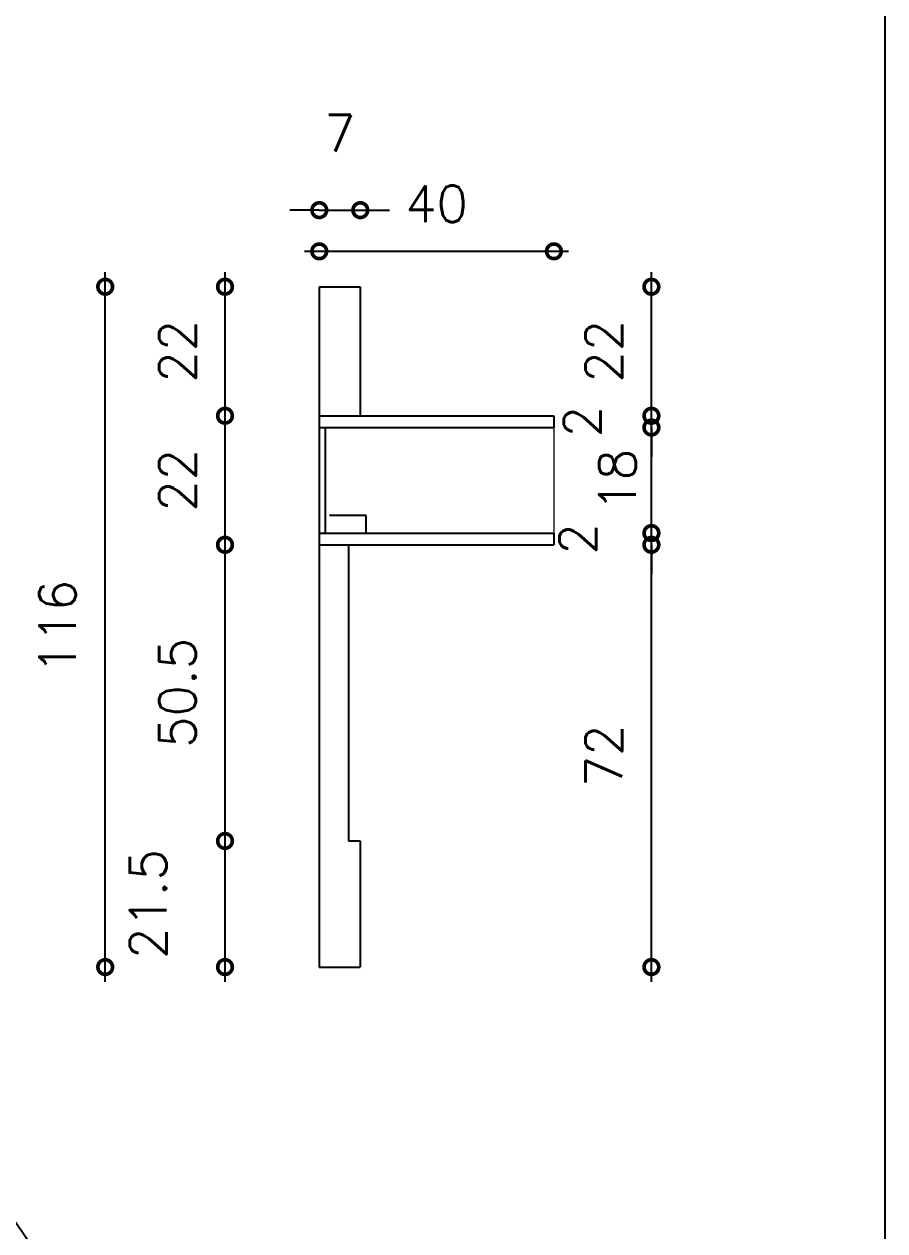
# Model space of a CAD drawing. Extents: x 126968 to 132038, y -1805 to 3860.
# Drawn here: x 130259.9 to 130406.6, y -637.9 to -432.2 of the extents above; entities that cross this region are included whole.
import ezdxf

# ---------------------------------------------------------------- set-up
doc = ezdxf.new("R2010")
doc.units = 0
doc.header["$MEASUREMENT"] = 0
doc.header["$PDMODE"] = 3
doc.linetypes.add('HIDDEN', pattern=[0.375, 0.25, -0.125])
doc.layers.get('0').update_dxf_attribs({"linetype": 'CONTINUOUS'})
doc.layers.get('Defpoints').update_dxf_attribs({"linetype": 'CONTINUOUS'})
for name, color, linetype, lineweight in [('COTA', 8, 'CONTINUOUS', 5), ('PENA 02', 2, 'CONTINUOUS', 9), ('PENA 05', 5, 'CONTINUOUS', 25)]:
    doc.layers.add(name, color=color, linetype=linetype, lineweight=lineweight)
doc.layers.add('PENA03', color=3, linetype='CONTINUOUS')
doc.layers.add('PROJEÇÃO', color=1, linetype='HIDDEN', transparency=0.51)
doc.styles.get("Standard").update_dxf_attribs({"font": 'romans.shx'})
doc.dimstyles.new('cota 25-5', dxfattribs={"dimscale": 25, "dimtxt": 0.2, "dimasz": 0.2, "dimexe": 0.1, "dimexo": 0.1, "dimgap": 0.05, "dimtad": 1, "dimdec": 1, "dimlfac": 0.2, "dimrnd": 0.2, "dimzin": 12, "dimdsep": 46, "dimtxsty": 'Standard', "dimblk": 'DOTSMALL', "dimcen": 0.5, "dimdle": 0.1, "dimclrd": 1, "dimclre": 1, "dimclrt": 2, "dimadec": 0, "dimazin": 0, "dimtfac": 1, "dimtdec": 1, "dimtix": 1, "dimtmove": 2, "dimatfit": 3, "dimldrblk": 'DOTSMALL', "dimfxl": 1, "dimtvp": 0.5, "dimtolj": 1, "dimtzin": 0, "dimarcsym": 0})
doc.dimstyles.new('COTAS_1_25', dxfattribs={"dimscale": 25, "dimtxt": 0.25, "dimasz": 0.2, "dimexe": 0.1, "dimexo": 0.2, "dimgap": 0.2, "dimtad": 1, "dimdsep": 46, "dimtxsty": 'Standard', "dimblk1": 'DOTSMALL', "dimblk2": 'DOTSMALL', "dimsah": 1, "dimcen": 0.1, "dimdle": 0.1, "dimse1": 1, "dimse2": 1, "dimclrt": 2, "dimadec": 0, "dimazin": 0, "dimtfac": 1, "dimtmove": 2, "dimatfit": 3, "dimldrblk": 'DOTSMALL', "dimfxl": 1, "dimtolj": 1, "dimtzin": 0, "dimarcsym": 0})

# ---------------------------------------------------------------- blocks, each defined once
blk = doc.blocks.new('_DOTSMALL')
at = {"color": 0, "linetype": 'ByBlock', "const_width": 0.5}
blk.add_lwpolyline([(-0.0625, 0, 1), (0.0625, 0, 1)], format="xyb", close=True, dxfattribs=at)
blk = doc.blocks.new('*D204')
at = {"layer": 'COTA', "color": 0, "lineweight": -2, "transparency": 16777216}
blk.add_line((130294.16, -595.46), (130294.16, -568.96), dxfattribs=at)
at = {"layer": 'Defpoints', "color": 0, "transparency": 16777216}
for p in [(130294.16, -571.46), (130317.23, -571.46), (130317.23, -592.96)]:
    blk.add_point(p, dxfattribs=at)
at = {"layer": 'COTA', "color": 0, "lineweight": -2, "transparency": 16777216, "xscale": 5, "yscale": 5, "zscale": 5}
for p, rotation in [((130294.16, -571.46), 90), ((130294.16, -592.96), 270)]:
    blk.add_blockref('_DOTSMALL', p, dxfattribs=dict(at, rotation=rotation))
at = {"layer": 'COTA', "color": 2, "transparency": 16777216, "insert": (130281.04, -582.21), "char_height": 6.25, "attachment_point": 5, "rotation": 90}
blk.add_mtext('\\A1;21.5', dxfattribs=at)
blk = doc.blocks.new('*D205')
at = {"layer": 'COTA', "color": 0, "lineweight": -2, "transparency": 16777216}
blk.add_line((130294.16, -573.96), (130294.16, -518.46), dxfattribs=at)
at = {"layer": 'Defpoints', "color": 0, "transparency": 16777216}
for p in [(130294.16, -520.96), (130310.23, -520.96), (130317.23, -571.46)]:
    blk.add_point(p, dxfattribs=at)
at = {"layer": 'COTA', "color": 0, "lineweight": -2, "transparency": 16777216, "xscale": 5, "yscale": 5, "zscale": 5}
for p, rotation in [((130294.16, -520.96), 90), ((130294.16, -571.46), 270)]:
    blk.add_blockref('_DOTSMALL', p, dxfattribs=dict(at, rotation=rotation))
at = {"layer": 'COTA', "color": 2, "transparency": 16777216, "insert": (130286.04, -546.21), "char_height": 6.25, "attachment_point": 5, "rotation": 90}
blk.add_mtext('\\A1;50.5', dxfattribs=at)
blk = doc.blocks.new('*D206')
at = {"layer": 'COTA', "color": 0, "lineweight": -2, "transparency": 16777216}
blk.add_line((130294.16, -523.46), (130294.16, -496.46), dxfattribs=at)
at = {"layer": 'Defpoints', "color": 0, "transparency": 16777216}
for p in [(130294.16, -498.96), (130310.23, -498.96), (130310.23, -520.96)]:
    blk.add_point(p, dxfattribs=at)
at = {"layer": 'COTA', "color": 0, "lineweight": -2, "transparency": 16777216, "xscale": 5, "yscale": 5, "zscale": 5}
for p, rotation in [((130294.16, -498.96), 90), ((130294.16, -520.96), 270)]:
    blk.add_blockref('_DOTSMALL', p, dxfattribs=dict(at, rotation=rotation))
at = {"layer": 'COTA', "color": 2, "transparency": 16777216, "insert": (130286.04, -509.96), "char_height": 6.25, "attachment_point": 5, "rotation": 90}
blk.add_mtext('\\A1;22', dxfattribs=at)
blk = doc.blocks.new('*D207')
at = {"layer": 'COTA', "color": 0, "lineweight": -2, "transparency": 16777216}
blk.add_line((130294.16, -501.46), (130294.16, -474.46), dxfattribs=at)
at = {"layer": 'Defpoints', "color": 0, "transparency": 16777216}
for p in [(130294.16, -476.96), (130310.23, -476.96), (130310.23, -498.96)]:
    blk.add_point(p, dxfattribs=at)
at = {"layer": 'COTA', "color": 0, "lineweight": -2, "transparency": 16777216, "xscale": 5, "yscale": 5, "zscale": 5}
for p, rotation in [((130294.16, -476.96), 90), ((130294.16, -498.96), 270)]:
    blk.add_blockref('_DOTSMALL', p, dxfattribs=dict(at, rotation=rotation))
at = {"layer": 'COTA', "color": 2, "transparency": 16777216, "insert": (130286.04, -487.96), "char_height": 6.25, "attachment_point": 5, "rotation": 90}
blk.add_mtext('\\A1;22', dxfattribs=at)
blk = doc.blocks.new('*D208')
at = {"layer": 'COTA', "color": 0, "lineweight": -2, "transparency": 16777216}
blk.add_line((130273.74, -595.46), (130273.74, -474.46), dxfattribs=at)
at = {"layer": 'Defpoints', "color": 0, "transparency": 16777216}
for p in [(130273.74, -476.96), (130310.23, -476.96), (130310.23, -592.96)]:
    blk.add_point(p, dxfattribs=at)
at = {"layer": 'COTA', "color": 0, "lineweight": -2, "transparency": 16777216, "xscale": 5, "yscale": 5, "zscale": 5}
for p, rotation in [((130273.74, -476.96), 90), ((130273.74, -592.96), 270)]:
    blk.add_blockref('_DOTSMALL', p, dxfattribs=dict(at, rotation=rotation))
at = {"layer": 'COTA', "color": 2, "transparency": 16777216, "insert": (130265.62, -534.96), "char_height": 6.25, "attachment_point": 5, "rotation": 90}
blk.add_mtext('\\A1;116', dxfattribs=at)
blk = doc.blocks.new('*D209')
at = {"layer": 'COTA', "color": 0, "lineweight": -2, "transparency": 16777216}
for p, q in [((130310.23, -463.9), (130305.23, -463.9)), ((130310.23, -463.9), (130317.23, -463.9)), ((130317.23, -463.9), (130322.23, -463.9))]:
    blk.add_line(p, q, dxfattribs=at)
at = {"layer": 'Defpoints', "color": 0, "transparency": 16777216}
for p in [(130317.23, -463.9), (130310.23, -476.96), (130317.23, -476.96)]:
    blk.add_point(p, dxfattribs=at)
at = {"layer": 'COTA', "color": 0, "lineweight": -2, "transparency": 16777216, "xscale": 5, "yscale": 5, "zscale": 5}
blk.add_blockref('_DOTSMALL', (130310.23, -463.9), dxfattribs=at)
at = {"layer": 'COTA', "color": 0, "lineweight": -2, "transparency": 16777216, "xscale": 5, "yscale": 5, "zscale": 5, "rotation": 180}
blk.add_blockref('_DOTSMALL', (130317.23, -463.9), dxfattribs=at)
at = {"layer": 'COTA', "color": 2, "transparency": 16777216, "insert": (130313.73, -450.77), "char_height": 6.25, "attachment_point": 5}
blk.add_mtext('\\A1;7', dxfattribs=at)
blk = doc.blocks.new('*D210')
at = {"layer": 'COTA', "color": 0, "lineweight": -2, "transparency": 16777216}
blk.add_line((130366.85, -595.46), (130366.85, -518.46), dxfattribs=at)
at = {"layer": 'Defpoints', "color": 0, "transparency": 16777216}
for p in [(130317.23, -520.96), (130366.85, -520.96), (130317.23, -592.96)]:
    blk.add_point(p, dxfattribs=at)
at = {"layer": 'COTA', "color": 0, "lineweight": -2, "transparency": 16777216, "xscale": 5, "yscale": 5, "zscale": 5}
for p, rotation in [((130366.85, -520.96), 90), ((130366.85, -592.96), 270)]:
    blk.add_blockref('_DOTSMALL', p, dxfattribs=dict(at, rotation=rotation))
at = {"layer": 'COTA', "color": 2, "transparency": 16777216, "insert": (130358.72, -556.96), "char_height": 6.25, "attachment_point": 5, "rotation": 90}
blk.add_mtext('\\A1;72', dxfattribs=at)
blk = doc.blocks.new('*D211')
at = {"layer": 'COTA', "color": 0, "lineweight": -2, "transparency": 16777216}
for p, q in [((130366.85, -518.96), (130366.85, -513.96)), ((130366.85, -520.96), (130366.85, -518.96)), ((130366.85, -520.96), (130366.85, -525.96))]:
    blk.add_line(p, q, dxfattribs=at)
at = {"layer": 'Defpoints', "color": 0, "transparency": 16777216}
for p in [(130350.23, -518.96), (130366.85, -518.96), (130317.23, -520.96)]:
    blk.add_point(p, dxfattribs=at)
at = {"layer": 'COTA', "color": 0, "lineweight": -2, "transparency": 16777216, "xscale": 5, "yscale": 5, "zscale": 5}
for p, rotation in [((130366.85, -518.96), 270), ((130366.85, -520.96), 90)]:
    blk.add_blockref('_DOTSMALL', p, dxfattribs=dict(at, rotation=rotation))
at = {"layer": 'COTA', "color": 2, "transparency": 16777216, "insert": (130354.3, -519.96), "char_height": 6.25, "attachment_point": 5, "rotation": 90}
blk.add_mtext('\\A1;2', dxfattribs=at)
blk = doc.blocks.new('*D212')
at = {"layer": 'COTA', "color": 0, "lineweight": -2, "transparency": 16777216}
blk.add_line((130366.85, -521.46), (130366.85, -498.46), dxfattribs=at)
at = {"layer": 'Defpoints', "color": 0, "transparency": 16777216}
for p in [(130350.23, -500.96), (130366.85, -500.96), (130350.23, -518.96)]:
    blk.add_point(p, dxfattribs=at)
at = {"layer": 'COTA', "color": 0, "lineweight": -2, "transparency": 16777216, "xscale": 5, "yscale": 5, "zscale": 5}
for p, rotation in [((130366.85, -500.96), 90), ((130366.85, -518.96), 270)]:
    blk.add_blockref('_DOTSMALL', p, dxfattribs=dict(at, rotation=rotation))
at = {"layer": 'COTA', "color": 2, "transparency": 16777216, "insert": (130361.07, -509.96), "char_height": 6.25, "attachment_point": 5, "rotation": 90}
blk.add_mtext('\\A1;18', dxfattribs=at)
blk = doc.blocks.new('*D213')
at = {"layer": 'COTA', "color": 0, "lineweight": -2, "transparency": 16777216}
for p, q in [((130366.85, -498.96), (130366.85, -493.96)), ((130366.85, -500.96), (130366.85, -498.96)), ((130366.85, -500.96), (130366.85, -505.96))]:
    blk.add_line(p, q, dxfattribs=at)
at = {"layer": 'Defpoints', "color": 0, "transparency": 16777216}
for p in [(130350.23, -498.96), (130366.85, -498.96), (130350.23, -500.96)]:
    blk.add_point(p, dxfattribs=at)
at = {"layer": 'COTA', "color": 0, "lineweight": -2, "transparency": 16777216, "xscale": 5, "yscale": 5, "zscale": 5}
for p, rotation in [((130366.85, -498.96), 270), ((130366.85, -500.96), 90)]:
    blk.add_blockref('_DOTSMALL', p, dxfattribs=dict(at, rotation=rotation))
at = {"layer": 'COTA', "color": 2, "transparency": 16777216, "insert": (130355.05, -499.96), "char_height": 6.25, "attachment_point": 5, "rotation": 90}
blk.add_mtext('\\A1;2', dxfattribs=at)
blk = doc.blocks.new('*D214')
at = {"layer": 'COTA', "color": 0, "lineweight": -2, "transparency": 16777216}
blk.add_line((130366.85, -501.46), (130366.85, -474.46), dxfattribs=at)
at = {"layer": 'Defpoints', "color": 0, "transparency": 16777216}
for p in [(130317.23, -476.96), (130366.85, -476.96), (130350.23, -498.96)]:
    blk.add_point(p, dxfattribs=at)
at = {"layer": 'COTA', "color": 0, "lineweight": -2, "transparency": 16777216, "xscale": 5, "yscale": 5, "zscale": 5}
for p, rotation in [((130366.85, -476.96), 90), ((130366.85, -498.96), 270)]:
    blk.add_blockref('_DOTSMALL', p, dxfattribs=dict(at, rotation=rotation))
at = {"layer": 'COTA', "color": 2, "transparency": 16777216, "insert": (130358.72, -487.96), "char_height": 6.25, "attachment_point": 5, "rotation": 90}
blk.add_mtext('\\A1;22', dxfattribs=at)
blk = doc.blocks.new('*D215')
at = {"layer": 'COTA', "color": 0, "lineweight": -2, "transparency": 16777216}
blk.add_line((130307.73, -470.92), (130352.73, -470.92), dxfattribs=at)
at = {"layer": 'Defpoints', "color": 0, "transparency": 16777216}
for p in [(130350.23, -470.92), (130310.23, -498.96), (130350.23, -498.96)]:
    blk.add_point(p, dxfattribs=at)
at = {"layer": 'COTA', "color": 0, "lineweight": -2, "transparency": 16777216, "xscale": 5, "yscale": 5, "zscale": 5, "rotation": 180}
blk.add_blockref('_DOTSMALL', (130310.23, -470.92), dxfattribs=at)
at = {"layer": 'COTA', "color": 0, "lineweight": -2, "transparency": 16777216, "xscale": 5, "yscale": 5, "zscale": 5}
blk.add_blockref('_DOTSMALL', (130350.23, -470.92), dxfattribs=at)
at = {"layer": 'COTA', "color": 2, "transparency": 16777216, "insert": (130330.23, -462.8), "char_height": 6.25, "attachment_point": 5}
blk.add_mtext('\\A1;40', dxfattribs=at)

msp = doc.modelspace()

# ---------------------------------------------------------------- linework, layer by layer
at = {"layer": 'PENA 02', "linetype": 'Continuous'}
msp.add_line((130350.229, -500.962), (130350.229, -518.962), dxfattribs=at)
at = {"layer": 'PENA 05'}
msp.add_line((130406.649, -245.921), (130406.649, -742.703), dxfattribs=at)
at = {"layer": 'PENA03', "linetype": 'Continuous'}
for p, q in [((130310.229, -476.962), (130317.229, -476.962)), ((130310.229, -476.962), (130310.229, -592.962)), ((130317.229, -476.962), (130317.229, -498.962)), ((130310.229, -498.962), (130350.229, -498.962)), ((130350.229, -498.962), (130350.229, -500.962)), ((130310.229, -500.962), (130350.229, -500.962)), ((130311.229, -500.962), (130311.229, -518.962)), ((130310.229, -518.962), (130350.229, -518.962)), ((130350.229, -518.962), (130350.229, -520.962)), ((130310.229, -520.962), (130350.229, -520.962)), ((130315.229, -520.962), (130315.229, -571.462)), ((130315.229, -520.962), (130317.229, -520.962)), ((130315.229, -571.462), (130317.229, -571.462)), ((130317.229, -571.462), (130317.229, -592.962)), ((130310.229, -592.962), (130317.229, -592.962))]:
    msp.add_line(p, q, dxfattribs=at)
at = {"layer": 'PROJEÇÃO', "ltscale": 25}
msp.add_lwpolyline([(130311.229, -518.962), (130318.229, -518.962), (130318.229, -515.962), (130311.229, -515.962)], close=True, dxfattribs=at)

# ---------------------------------------------------------------- dimensions: what is measured, and where the dimension line sits
at = {"layer": 'COTA'}
for base, p1, p2, picture, middle in [((130317.229, -463.898), (130310.229, -476.962), (130317.229, -476.962), '*D209', (130313.729, -450.773)), ((130350.229, -470.921), (130310.229, -498.962), (130350.229, -498.962), '*D215', (130330.229, -462.796))]:
    dim = msp.add_linear_dim(base=base, p1=p1, p2=p2, dimstyle='COTAS_1_25', dxfattribs=at)
    dim.commit()
    dim.dimension.update_dxf_attribs({"geometry": picture, "text_midpoint": middle})
for base, p1, p2, picture, middle in [((130273.74, -476.962), (130310.229, -592.962), (130310.229, -476.962), '*D208', (130265.615, -534.962)), ((130294.163, -476.962), (130310.229, -498.962), (130310.229, -476.962), '*D207', (130286.038, -487.962)), ((130366.846, -476.962), (130350.229, -498.962), (130317.229, -476.962), '*D214', (130358.721, -487.962)), ((130294.163, -498.962), (130310.229, -520.962), (130310.229, -498.962), '*D206', (130286.038, -509.962)), ((130294.163, -520.962), (130317.229, -571.462), (130310.229, -520.962), '*D205', (130286.038, -546.212)), ((130366.846, -520.962), (130317.229, -592.962), (130317.229, -520.962), '*D210', (130358.721, -556.962)), ((130294.163, -571.462), (130317.229, -592.962), (130317.229, -571.462), '*D204', (130281.038, -582.212))]:
    dim = msp.add_linear_dim(base=base, p1=p1, p2=p2, angle=90, dimstyle='COTAS_1_25', dxfattribs=at)
    dim.commit()
    dim.dimension.update_dxf_attribs({"geometry": picture, "text_midpoint": middle})
for base, p1, p2, picture, middle in [((130366.846, -498.962), (130350.229, -500.962), (130350.229, -498.962), '*D213', (130355.051, -499.962)), ((130366.846, -500.962), (130350.229, -518.962), (130350.229, -500.962), '*D212', (130361.074, -509.962)), ((130366.846, -518.962), (130317.229, -520.962), (130350.229, -518.962), '*D211', (130354.298, -519.962))]:
    dim = msp.add_linear_dim(base=base, p1=p1, p2=p2, angle=90, dimstyle='COTAS_1_25', dxfattribs=at)
    dim.commit()
    dim.dimension.update_dxf_attribs({"geometry": picture, "text_midpoint": middle, "dimtype": 160})

# ---------------------------------------------------------------- leaders
at = {"ltscale": 2, "annotation_type": 0, "has_hookline": 1, "hookline_direction": 0, "text_width": 95.476}
msp.add_leader([(130213.829, -570.962), (130279.112, -666.776), (130284.112, -666.776)], dimstyle='cota 25-5', override={"dimgap": 0.05, "dimtad": 0}, dxfattribs=at)

doc.saveas('drawing.dxf')
